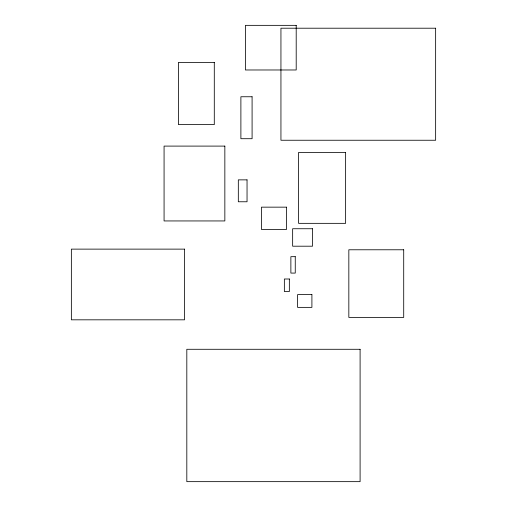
<?xml version="1.0" encoding="UTF-8"?>
<svg xmlns="http://www.w3.org/2000/svg" width="507" height="507" viewBox="0 0 507 507"><rect width="100%" height="100%" fill="white"/><g stroke="black" fill="none" stroke-linecap="round" stroke-linejoin="round"><path stroke-width="0.76" d="M296.202 25.35L245.413 25.35L245.413 69.979L296.202 69.979L296.202 25.35M435.64 28.208L280.941 28.208L280.941 140.249L435.64 140.249L435.64 28.208M214.29 62.38L178.439 62.38L178.439 124.614L214.29 124.614L214.29 62.38M252.087 96.755L240.888 96.755L240.888 138.709L252.087 138.709L252.087 96.755M224.848 146.098L164.072 146.098L164.072 220.944L224.848 220.944L224.848 146.098M345.628 152.436L298.585 152.436L298.585 223.346L345.628 223.346L345.628 152.436M247.042 179.865L238.322 179.865L238.322 201.767L247.042 201.767L247.042 179.865M286.493 207.154L261.447 207.154L261.447 229.462L286.493 229.462L286.493 207.154M312.508 228.739L292.647 228.739L292.647 246.199L312.508 246.199L312.508 228.739M184.535 249.127L71.36 249.127L71.36 319.822L184.535 319.822L184.535 249.127M403.711 249.78L348.835 249.78L348.835 317.407L403.711 317.407L403.711 249.78M295.258 256.669L290.872 256.669L290.872 273.083L295.258 273.083L295.258 256.669M289.345 279.002L284.357 279.002L284.357 291.531L289.345 291.531L289.345 279.002M311.906 294.611L297.584 294.611L297.584 307.369L311.906 307.369L311.906 294.611M360.097 349.285L186.817 349.285L186.817 481.65L360.097 481.65L360.097 349.285"/></g></svg>
